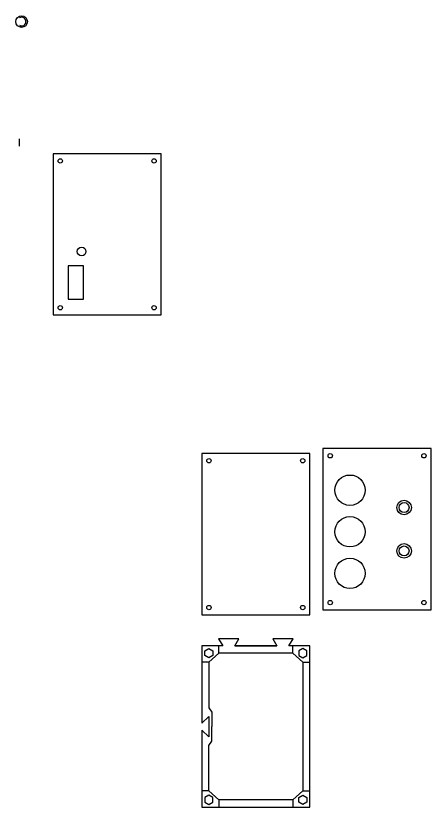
# Model space of a CAD drawing. Header units: millimetres. Extents: x -74 to 399, y -857 to 248.
# Drawn here: x 26 to 313, y -857 to -309 of the extents above; entities that cross this region are included whole.
import ezdxf

# ---------------------------------------------------------------- set-up
doc = ezdxf.new("R2010")
doc.units = ezdxf.units.MM

msp = doc.modelspace()

# ---------------------------------------------------------------- linework, layer by layer
for p, q in [((28.449, -399.477), (28.449, -394.34)), ((166.253, -750.107), (166.253, -745.107)), ((217.511, -750.107), (217.511, -745.107)), ((166.253, -750.107), (159.482, -756.307)), ((217.511, -750.107), (166.253, -750.107)), ((217.511, -750.107), (224.282, -756.307)), ((159.482, -756.307), (154.482, -756.307)), ((159.482, -756.307), (159.482, -787.877)), ((224.282, -756.307), (224.282, -756.307)), ((224.282, -756.307), (224.282, -845.447)), ((224.282, -756.307), (229.282, -756.307)), ((159.482, -787.877), (161.482, -790.877)), ((161.482, -790.877), (161.482, -800.877)), ((161.482, -810.877), (161.482, -800.877)), ((159.482, -813.877), (161.482, -810.877)), ((159.482, -845.447), (159.482, -813.877)), ((159.482, -845.447), (154.482, -845.447)), ((166.253, -851.647), (159.482, -845.447)), ((217.511, -851.647), (224.282, -845.447)), ((224.282, -845.447), (229.282, -845.447)), ((217.511, -851.647), (166.253, -851.647)), ((166.253, -851.647), (166.253, -856.647)), ((217.511, -851.647), (217.511, -856.647)), ((154.482, -856.647), (164.482, -856.647))]:
    msp.add_line(p, q)
for points in [[(126.548, -404.592), (51.748, -404.592), (51.748, -516.132), (126.548, -516.132)], [(72.748, -505.132), (72.748, -482.232), (62.238, -482.232), (62.238, -505.132)], [(229.282, -611.981), (154.482, -611.981), (154.482, -723.521), (229.282, -723.521)], [(313.07, -608.59), (238.27, -608.59), (238.27, -720.13), (313.07, -720.13)], [(156.711, -748.507), (159.482, -746.907), (162.253, -748.507), (162.253, -751.707), (159.482, -753.307), (156.711, -751.707)], [(206.437, -745.107), (177.327, -745.107), (191.882, -745.107)], [(227.053, -748.507), (224.282, -746.907), (221.511, -748.507), (221.511, -751.707), (224.282, -753.307), (227.053, -751.707)], [(156.711, -853.247), (159.482, -854.847), (162.253, -853.247), (162.253, -850.047), (159.482, -848.447), (156.711, -850.047)], [(227.053, -853.247), (224.282, -854.847), (221.511, -853.247), (221.511, -850.047), (224.282, -848.447), (227.053, -850.047)]]:
    msp.add_lwpolyline(points, close=True)
for points in [[(177.327, -745.107), (180.182, -740.107), (173.182, -740.107), (166.182, -740.107), (169.037, -745.107), (154.482, -745.107), (154.482, -798.462), (159.482, -793.877), (159.482, -800.877), (159.482, -807.877), (154.482, -803.291), (154.482, -856.647), (229.282, -856.647), (229.282, -755.107), (229.282, -745.107)], [(229.282, -750.107), (229.282, -745.107), (214.727, -745.107), (217.582, -740.107), (210.582, -740.107), (203.582, -740.107), (206.437, -745.107)]]:
    msp.add_lwpolyline(points)
for centre, radius in [((29.999, -313.215), 4), ((56.748, -409.592), 1.5), ((121.548, -409.592), 1.5), ((71.493, -472.232), 3), ((56.748, -511.132), 1.5), ((121.548, -511.132), 1.5), ((243.27, -613.59), 1.5), ((308.07, -613.59), 1.5), ((159.482, -616.981), 1.5), ((224.282, -616.981), 1.5), ((256.97, -637.364), 10.5), ((294.37, -649.36), 5), ((294.37, -649.36), 3.4), ((256.97, -666.138), 10.5), ((294.37, -679.36), 5), ((294.37, -679.36), 3.4), ((256.97, -694.912), 10.5), ((159.482, -718.521), 1.5), ((224.282, -718.521), 1.5), ((243.27, -715.13), 1.5), ((308.07, -715.13), 1.5)]:
    msp.add_circle(centre, radius)
msp.add_arc((29.999, -313.215), 3, 238.89108, 121.10892)

doc.saveas('drawing.dxf')
